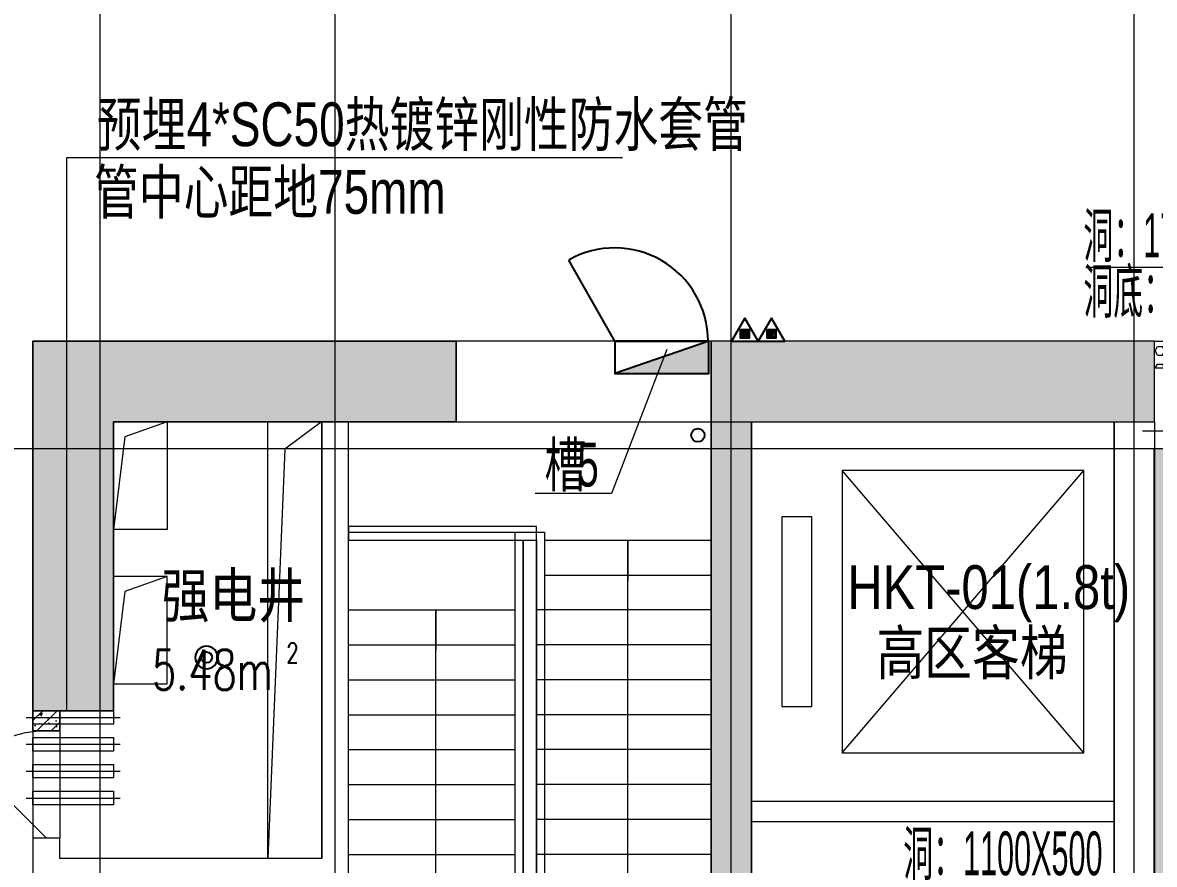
# Model space of a CAD drawing. Header units: millimetres. Extents: x 8533 to 398112, y -117646 to 105276.
# Drawn here: x 95296 to 103723, y 60448 to 66714 of the extents above; entities that cross this region are included whole.
import ezdxf

# ---------------------------------------------------------------- set-up
doc = ezdxf.new("R2010")
doc.units = ezdxf.units.MM
doc.linetypes.add('IMPORT-A-D0TE-BF$0$DOTE', pattern=[0])
for name, color, linetype, lineweight in [('A-D0TE-BF$0$A-Axis-GRID', 1, 'IMPORT-A-D0TE-BF$0$DOTE', 13), ('A-PMDT-10F$0$A-Wall-arch', 7, 'Continuous', 13), ('A-stair-10F$0$A-floor-STAI', 2, 'Continuous', 13), ('A-stair-10F$0$DIM_SYMB', 3, 'Continuous', 13), ('A-wall-10_12F$0$A-wall-ARCH', 7, 'Continuous', 13), ('A-wall-10_12F$0$A-wall-COL', 30, 'Continuous', 13), ('A-wall-10_12F$0$DIM_SYMB', 3, 'Continuous', 13), ('A-wall-10_12F$0$DOOR_FIRE', 4, 'Continuous', 13), ('A-wall-10_12F$0$EVTR', 2, 'Continuous', 13), ('A-wall-10_12F$0$PUB_HATCH', 8, 'Continuous', 13), ('A-wall-10_12F$0$PUB_TEXT', 7, 'Continuous', 13), ('A-wall-10_12F$0$SPACE', 7, 'Continuous', 13), ('A-wall-10_12F$0$Z-预制内隔墙条板-ZGJZKXYJY_CABR_-KJFZZX-ZZR', 251, 'Continuous', 13), ('A-wall-10_12F$0$预制外墙构造柱', 251, 'Continuous', 13), ('E-LD-10_18F$0$E-留洞提资', 1, 'Continuous', 13), ('E-MG-10_12F$0$E-POWER-EQUIP1', 3, 'Continuous', 13), ('E-MG-10_12F$0$E-留洞提资尺寸标注1', 7, 'Continuous', 13), ('H-TJ-10F$0$H-COM', 250, 'Continuous', 18), ('H-TJ-10F$0$H-TZ-JZLDBZ', 4, 'Continuous', 13), ('H-TJ-10F$0$H-基础', 8, 'Continuous', 13), ('P-XHS-10F$0$PTA-XH消火栓立管2区', 10, 'Continuous', 25), ('P-XHS-10F$0$PTA-XH消火栓箱', 10, 'Continuous', 25), ('P-XHS-10F$0$PTP-XH灭火器', 10, 'Continuous', 25), ('P-XHS-10F$0$PTP-YS雨水阀门', 10, 'Continuous', 25), ('P-XHS-10F$0$消火栓留槽提资', 4, 'Continuous', 13), ('wall-10_12F$0$S-wall', 31, 'Continuous', 13), ('塔楼建筑图10F_dwg', 8, 'Continuous', 13)]:
    doc.layers.add(name, color=color, linetype=linetype, lineweight=lineweight)
doc.styles.add('Arial', font='arial.ttf', dxfattribs={"width": 0.7, "height": 326.200771})
doc.styles.add('Arial_10', font='arial.ttf', dxfattribs={"width": 0.75, "height": 326.200771})
doc.styles.add('Arial_2', font='arial.ttf', dxfattribs={"width": 0.5, "height": 326.200771})
doc.styles.add('Arial_5', font='arial.ttf', dxfattribs={"width": 0.8, "height": 326.200771})
doc.styles.add('Arial_9', font='arial.ttf', dxfattribs={"width": 0.63, "height": 326.200771})
doc.styles.add('Simplex', font='simplex_.ttf', dxfattribs={"width": 0.705882, "height": 297.5})
doc.styles.add('Simplex_5', font='simplex_.ttf', dxfattribs={"width": 0.705882, "height": 148.75})

# ---------------------------------------------------------------- blocks, each defined once
blk = doc.blocks.new('塔楼建筑图10F_dwg_A-D0TE-BF-1959636-10F_ARC_46_000_')
at = {"layer": 'A-D0TE-BF$0$A-Axis-GRID', "linetype": 'Continuous'}
for p, q in [((10500, 800), (10500, 12239.4)), ((13450, 800), (13450, 12239.4)), ((16450, 800), (16450, 12239.4)), ((8750, 800), (8750, 7769.6)), ((8750, -1950), (8750, 800)), ((10500, 200), (10500, 800)), ((13450, -5900), (13450, 800)), ((16450, 200), (16450, 800)), ((10500, -5600), (10500, 200)), ((16450, -5600), (16450, 200)), ((8250, 0), (980, 0)), ((8850, 0), (8250, 0)), ((13300, 0), (8850, 0)), ((13600, 0), (13300, 0)), ((16599.5, 0), (13600, 0)), ((19599.5, 0), (16599.5, 0)), ((8750, -4350), (8750, -1950))]:
    blk.add_line(p, q, dxfattribs=at)
blk = doc.blocks.new('塔楼建筑图10F_dwg_H-TJ-10F-1959667-10F_ARC_46_000_')
at = {"layer": 'H-TJ-10F$0$H-基础'}
h = blk.add_hatch(dxfattribs=at)
h.set_pattern_fill('FP_45', color=256, style=0, pattern_type=2)
h.set_pattern_definition([(335.404, (0, 0), (33.026, -179.8738), [19.05, -209.55]), (280.404, (0, 0), (174.8319, 84.7265), [15.24, -167.641]), (25.856, (2.75, -14.99), (207.859, -95.1451), [16.19, -178.09]), (331.589, (48.98, 13.5), (31.4767, -272.508), [28.575, -314.325]), (22.04, (51.6, -9.21), (301.5994, -163.1514), [24.285, -267.136]), (276.588, (48.98, 13.5), (301.597, -163.1544), [22.86, -251.46]), (306.404, (43.48, -14.37), (-58.3194, -173.3325), [19.05, -209.55]), (251.404, (43.48, -14.37), (193.9873, -10.6576), [15.24, -167.64]), (356.856, (38.62, -28.81), (135.6703, -183.9879), [16.19, -178.09]), (322.904, (0, 0), (82.33792, 19.48243), [0, -165.608, 0, -170.18, -168.275]), (322.904, (0, 0), (82.33792, 19.48243), [-335.788, 0, -168.275]), (292.904, (0, 0), (114.33075, -37.80872), [0, -97.028, 0, -161.798, -64.135]), (292.904, (0, 0), (114.33075, -37.80872), [-258.826, 0, -64.135]), (252.904, (-15.046, 54.61), (30.4929, -132.24139), [0, -63.5, 0, -198.12, -262.89]), (252.904, (-15.046, 54.61), (30.4929, -132.24139), [-261.62, 0, -262.89]), (242.904, (-21.79, 79.1), (63.85985, -136.0537), [0, -82.55, 0, -131.572, -186.69]), (242.904, (-21.79, 79.1), (63.85985, -136.0537), [-214.122, 0, -186.69])])
h.paths.add_polyline_path([(16599.5, -3798.6), (19599.5, -3798.6), (19599.5, 1.4), (16599.5, 1.4)], flags=0)
at = {"layer": 'H-TJ-10F$0$H-COM', "color": 55, "flags": 128}
blk.add_lwpolyline([(19599.5, -533.7), (19599.5, -3798.6), (16599.5, -3798.6), (16599.5, 1.4), (19599.5, 1.4)], close=True, dxfattribs=at)
at = {"layer": 'H-TJ-10F$0$H-TZ-JZLDBZ', "flags": 128}
blk.add_lwpolyline([(17553.9, 800), (17553.9, 1349.6), (16090.3, 1349.6)], dxfattribs=at)
at = {"layer": 'H-TJ-10F$0$H-TZ-JZLDBZ', "attachment_point": 1, "line_spacing_factor": 0.941778, "style": 'Arial_2'}
for s, insert, char_height, width in [('洞：1700X500', (16072, 1751.4), 326.2, 1838.574), ('洞底：H+3.150m', (16072, 1336.4), 326.201, 2145.003), ('洞：1100X500', (14730.2, -2848.6), 326.2, 1838.574)]:
    blk.add_mtext(s, dxfattribs=dict(at, insert=insert, char_height=char_height, width=width))
blk = doc.blocks.new('塔楼建筑图10F_dwg_H-TJ-10F-V111-10F_ARC_46_000_')
at = {"layer": 'H-TJ-10F$0$H-COM', "color": 55, "flags": 128}
blk.add_lwpolyline([(19599.5, -533.7), (19599.5, -3798.6), (16599.5, -3798.6), (16599.5, 1.4), (19599.5, 1.4)], close=True, dxfattribs=at)
at = {"layer": 'H-TJ-10F$0$H-TZ-JZLDBZ', "flags": 128}
blk.add_lwpolyline([(17553.9, 800), (17553.9, 1349.6), (16090.3, 1349.6)], dxfattribs=at)
at = {"layer": 'H-TJ-10F$0$H-TZ-JZLDBZ', "attachment_point": 1, "line_spacing_factor": 0.941778, "style": 'Arial_2'}
for s, insert, char_height, width in [('洞：1700X500', (16072, 1751.4), 326.2, 1838.574), ('洞底：H+3.150m', (16072, 1336.4), 326.201, 2145.003), ('洞：1100X500', (14730.2, -2848.6), 326.2, 1838.574)]:
    blk.add_mtext(s, dxfattribs=dict(at, insert=insert, char_height=char_height, width=width))
blk = doc.blocks.new('塔楼建筑图10F_dwg_wall-10_12F-1959668-10F_ARC_46_000_')
at = {"layer": 'wall-10_12F$0$S-wall'}
for p, q in [((8250, -1950), (8250, 200)), ((8449.9, -1950), (8250, -1950))]:
    blk.add_line(p, q, dxfattribs=at)
at = {"layer": 'wall-10_12F$0$S-wall', "flags": 128}
for points in [[(8250, 200), (8250, 800), (11400, 800), (11400, 200), (8850, 200), (8850, -1950), (8449.9, -1950)], [(16599.9, 800), (13300, 800), (13300, 200), (16600, 200), (16600, 600)]]:
    blk.add_lwpolyline(points, dxfattribs=at)
blk.add_lwpolyline([(13600, -5600), (16600, -5600), (16600, -5900), (12800, -5900), (12800, -5600), (13300, -5600), (13300, 200), (13600, 200)], close=True, dxfattribs=at)
blk = doc.blocks.new('塔楼建筑图10F_dwg_E-LD-10_18F-1959672-10F_ARC_46_000_')
at = {"layer": 'E-LD-10_18F$0$E-留洞提资', "flags": 128}
for points in [[(8850, 200), (9250.1, 200), (9250.1, -600), (8850, -600)], [(9998.4, 200), (10397.9, 200), (10397.9, -3050), (9998.4, -3050)]]:
    blk.add_lwpolyline(points, close=True, dxfattribs=at)
for points in [[(9250, 200), (8933.7, 87.7), (8850.1, -600)], [(10397.9, 200.9), (10125.8, -4.2), (9998.4, -3050)], [(9250, -950), (8850, -950), (8850, -1750), (9250, -1750), (9250, -950), (8933.7, -1062.3), (8850, -1750.5)]]:
    blk.add_lwpolyline(points, dxfattribs=at)
blk = doc.blocks.new('塔楼建筑图10F_dwg_A-stair-10F-1959675-10F_ARC_46_000_')
at = {"layer": 'A-stair-10F$0$A-floor-STAI'}
for p, q in [((10600, -620), (11840, -620)), ((11900, -2717), (11900, -680)), ((12060, -940), (13300, -940)), ((10600, -1200), (11840, -1200)), ((10600, -1460), (11840, -1460)), ((13300, -1460), (12000, -1460)), ((10600, -1720), (11840, -1720)), ((13300, -1720), (12000, -1720)), ((10600, -1980), (11840, -1980)), ((13300, -1980), (12000, -1980)), ((10600, -2240), (11840, -2240)), ((13300, -2240), (12000, -2240)), ((10600, -2500), (11840, -2500)), ((13300, -2500), (12000, -2500)), ((10600, -2760), (11840, -2760)), ((13300, -2760), (12000, -2760)), ((10600, -3020), (11840, -3020)), ((13300, -3020), (12000, -3020))]:
    blk.add_line(p, q, dxfattribs=at)
at = {"layer": 'A-stair-10F$0$A-floor-STAI', "flags": 128}
blk.add_lwpolyline([(12060, -4380), (11840, -4380), (11840, -620), (12060, -620)], close=True, dxfattribs=at)
for points in [[(11840, -4320), (10600, -4320), (10600, -3540), (10600, -680), (11840, -680)], [(12060, -680), (13300, -680), (13300, -1200), (13300, -4320), (12000, -4320), (11900, -4320), (11900, -680), (12000, -680), (12000, -4320)], [(13300, -1200), (12000, -1200), (12000, -4320), (11900, -4320), (11900, -2832.5)]]:
    blk.add_lwpolyline(points, dxfattribs=at)
at = {"layer": 'A-stair-10F$0$DIM_SYMB', "flags": 128}
for points in [[(12680, -4450), (12680, -680), (12680, -980)], [(11250, -4450), (11250, -1200), (11250, -1500)]]:
    blk.add_lwpolyline(points, dxfattribs=at)
blk = doc.blocks.new('塔楼建筑图10F_dwg_P-XHS-10F$0$JGFHFEHDS-1959686-10F_ARC_46_000_')
at = {"layer": 'P-XHS-10F$0$PTA-XH消火栓箱'}
blk.add_hatch(color=256, dxfattribs=at).paths.add_polyline_path([(1182476.1, 612783.1), (1183176.1, 612783.1), (1183176.1, 613023.1)], flags=0)
at = {"layer": 'P-XHS-10F$0$PTA-XH消火栓箱', "color": 135}
blk.add_line((1182476.1, 613023.1), (1182133.5, 613627.5), dxfattribs=at)
at = {"layer": 'P-XHS-10F$0$PTA-XH消火栓箱'}
for p, q in [((1183176.1, 613023.1), (1182476.1, 612783.1)), ((1183176.1, 612783.1), (1183176.1, 613023.1)), ((1182476.1, 612783.1), (1183176.1, 612783.1))]:
    blk.add_line(p, q, dxfattribs=at)
at = {"layer": 'P-XHS-10F$0$PTA-XH消火栓箱', "flags": 128}
blk.add_lwpolyline([(1183176.1, 613023.1), (1182826.1, 613023.1), (1182476.1, 613023.1), (1183176.1, 613023.1), (1182476.1, 613023.1), (1182476.1, 612783.1), (1183176.1, 612783.1), (1183176.1, 613023.1), (1182476.1, 612783.1)], dxfattribs=at)
at = {"layer": 'P-XHS-10F$0$PTA-XH消火栓箱', "color": 135}
blk.add_arc((1182476.1, 613023.1), 694.8, 359.99986, 119.55075, dxfattribs=at)
blk = doc.blocks.new('塔楼建筑图10F_dwg_P-XHS-10F$0$$TWTSYS$00000546-1959688-10F_ARC_46_000_')
at = {"layer": 'P-XHS-10F$0$PTP-XH灭火器'}
h = blk.add_hatch(dxfattribs=at)
h.set_pattern_fill('FP_61', color=256, style=0, pattern_type=2)
h.set_pattern_definition([(45, (-38543.802, -6670.83), (-17.67767, 17.67767), [])])
h.paths.add_polyline_path([(65, 44), (65, 174), (-65, 174), (-65, 44)], flags=0)
at = {"layer": 'P-XHS-10F$0$PTP-XH灭火器', "flags": 128}
for points in [[(0, 344), (-198, 0), (198, 0)], [(-65, 174), (65, 174), (65, 44), (-65, 44)]]:
    blk.add_lwpolyline(points, close=True, dxfattribs=at)
blk = doc.blocks.new('塔楼建筑图10F_dwg_P-XHS-10F$0$$VALVE$00000334-1959690-10F_ARC_46_000_')
at = {"layer": 'P-XHS-10F$0$PTP-YS雨水阀门'}
blk.add_circle((0, 0), 33.9, dxfattribs=at)
for start, end in [(360, 180), (180, 360)]:
    blk.add_arc((0, 0), 70, start, end, dxfattribs=at)
blk = doc.blocks.new('塔楼建筑图10F_dwg_P-XHS-10F-1959691-10F_ARC_46_000_')
at = {"layer": 'P-XHS-10F$0$PTA-XH消火栓立管2区'}
blk.add_circle((13200.9, 100.4), 50, dxfattribs=at)
at = {"layer": 'P-XHS-10F$0$消火栓留槽提资', "flags": 128}
blk.add_lwpolyline([(12970.3, 739.1), (12557.9, -332.1), (11988.5, -332.1)], dxfattribs=at)
blk.add_blockref('塔楼建筑图10F_dwg_P-XHS-10F$0$JGFHFEHDS-1959686-10F_ARC_46_000_', (-1169894.5, -612222.7))
at = {"xscale": 0.5, "yscale": 0.5, "zscale": 0.5}
for p in [(13550.1, 800.4), (13748.5, 800.4)]:
    blk.add_blockref('塔楼建筑图10F_dwg_P-XHS-10F$0$$TWTSYS$00000546-1959688-10F_ARC_46_000_', p, dxfattribs=at)
at = {"xscale": 1.2, "yscale": 1.2, "zscale": 1.2, "rotation": 90}
blk.add_blockref('塔楼建筑图10F_dwg_P-XHS-10F$0$$VALVE$00000334-1959690-10F_ARC_46_000_', (9542.8, -1553.3), dxfattribs=at)
at = {"layer": 'P-XHS-10F$0$消火栓留槽提资', "color": 7, "char_height": 326.201, "attachment_point": 1, "line_spacing_factor": 0.941778}
for s, insert, width, style in [('\\fArial|b0|i0|c134|p34|;\\W.7;槽', (12058.5, 44.7), 422.661, 'Arial'), ('\\fArial|b0|i0|c134|p34|;\\W.63;5', (12303.5, 44.7), 190.197, 'Arial_9')]:
    blk.add_mtext(s, dxfattribs=dict(at, insert=insert, width=width, style=style))
blk = doc.blocks.new('塔楼建筑图10F_dwg_E-MG-10_12F$0$预埋套管2-1959695-10F_ARC_46_000_')
at = {"layer": 'E-MG-10_12F$0$E-POWER-EQUIP1'}
for p, q in [((-300, 100), (-100.1, 100)), ((-300, 0), (-300, 100)), ((-350, 50), (-300, 50)), ((-300, 50), (-100.1, 50)), ((-100.1, 50), (350, 50)), ((-100, 0), (-300, 0))]:
    blk.add_line(p, q, dxfattribs=at)
at = {"layer": 'E-MG-10_12F$0$E-POWER-EQUIP1', "flags": 128}
blk.add_lwpolyline([(-100.1, 100), (300, 100), (300, 0), (-100, 0)], dxfattribs=at)
blk = doc.blocks.new('塔楼建筑图10F_dwg_E-MG-10_12F$0$预埋套管2-V116-10F_ARC_46_000_')
at = {"layer": 'E-MG-10_12F$0$E-POWER-EQUIP1'}
blk.add_line((-350, 50), (350, 50), dxfattribs=at)
at = {"layer": 'E-MG-10_12F$0$E-POWER-EQUIP1', "flags": 128}
blk.add_lwpolyline([(-300, 100), (300, 100), (300, 0), (-300, 0)], close=True, dxfattribs=at)
blk = doc.blocks.new('塔楼建筑图10F_dwg_E-MG-10_12F-1959696-10F_ARC_46_000_')
at = {"layer": 'E-MG-10_12F$0$E-留洞提资尺寸标注1', "flags": 128}
blk.add_lwpolyline([(12638.7, 2164.9), (8500, 2164.9), (8500, -1950)], dxfattribs=at)
for name, p in [('塔楼建筑图10F_dwg_E-MG-10_12F$0$预埋套管2-1959695-10F_ARC_46_000_', (8550, -2050)), ('塔楼建筑图10F_dwg_E-MG-10_12F$0$预埋套管2-V116-10F_ARC_46_000_', (8550, -2250)), ('塔楼建筑图10F_dwg_E-MG-10_12F$0$预埋套管2-V116-10F_ARC_46_000_', (8550, -2450)), ('塔楼建筑图10F_dwg_E-MG-10_12F$0$预埋套管2-V116-10F_ARC_46_000_', (8550, -2650))]:
    blk.add_blockref(name, p)
at = {"layer": 'E-MG-10_12F$0$E-留洞提资尺寸标注1', "attachment_point": 1, "line_spacing_factor": 0.941778, "style": 'Arial_10'}
for s, insert, char_height, width in [('预埋4*SC50热镀锌刚性防水套管', (8725.6, 2578.3), 326.201, 6361.043), ('管中心距地75mm', (8704.5, 2074.8), 326.2, 3180.522)]:
    blk.add_mtext(s, dxfattribs=dict(at, insert=insert, char_height=char_height, width=width))
blk = doc.blocks.new('塔楼建筑图10F_dwg_A-wall-10_12F$0$内隔10-12-1959851-10F_ARC_46_000_')
at = {"layer": 'A-wall-10_12F$0$Z-预制内隔墙条板-ZGJZKXYJY_CABR_-KJFZZX-ZZR'}
h = blk.add_hatch(dxfattribs=at)
h.set_pattern_fill('FP_82', color=256, style=0, pattern_type=2)
h.set_pattern_definition([(0, (69659.416, 0), (0, 64.952), [37.5, -75]), (120, (69659.416, 0), (-56.250082, -32.476), [37.5, -75]), (60, (69696.916, 0), (-56.250082, 32.476), [37.5, -75])])
h.paths.add_polyline_path([(1261467.5, 611415.5), (1261467.5, 611615.5), (1259467.5, 611615.5), (1259467.5, 611415.5), (1261367.5, 611415.5)], flags=0)
at = {"layer": 'A-wall-10_12F$0$预制外墙构造柱'}
h = blk.add_hatch(dxfattribs=at)
h.set_pattern_fill('FP_84', color=256, style=0, pattern_type=2)
h.set_pattern_definition([(45, (-394625.94, 313875.88), (-53.0330086, 53.0330086), []), (50, (-394625.94, 313875.88), (215.178491, -18.825367), [22.5, -247.5]), (355, (-394625.94, 313875.88), (-41.625044, 225.657557), [18, -198]), (100.451, (-394608, 313874.3), (173.55417, 206.831028), [19.122, -210.343]), (46.184, (-394625.94, 313935.88), (320.172114, -49.65647), [33.75, -371.25]), (96.636, (-394599.26, 313931.74), (280.397286, 292.236955), [28.683, -315.514]), (351.184, (-394625.94, 313935.88), (280.39922, 292.23509), [27, -297]), (21, (-394595.94, 313920.88), (179.07263, -120.78564), [22.5, -247.5]), (326, (-394595.94, 313920.88), (72.99487, 217.544768), [18, -198]), (71.451, (-394581.02, 313910.81), (252.06757, 96.757762), [19.122, -210.343]), (37.5, (-394625.94, 313875.88), (3.6479566, 99.868156), [0, -195.6, 0, -201, -198.75]), (37.5, (-394625.94, 313875.88), (3.6479566, 99.868156), [-396.6, 0, -198.75]), (7.5, (-394625.94, 313875.88), (78.920861, 118.3235136), [0, -114.6, 0, -191.1, -75.75]), (7.5, (-394625.94, 313875.88), (78.920861, 118.3235136), [-305.7, 0, -75.75]), (327.5, (-394692.84, 313875.88), (160.146731, -6.7664615), [0, -75, 0, -234, -310.5]), (327.5, (-394692.84, 313875.88), (160.146731, -6.7664615), [-309, 0, -310.5]), (317.5, (-394722.84, 313875.88), (174.955851, 30.031495), [0, -97.5, 0, -155.4, -220.5]), (317.5, (-394722.84, 313875.88), (174.955851, 30.031495), [-252.9, 0, -220.5])])
h.paths.add_polyline_path([(1251317.5, 608715.5), (1251317.4, 608865.5), (1251117.5, 608865.5), (1251117.5, 608715.5)], flags=0)
at = {"layer": 'A-wall-10_12F$0$Z-预制内隔墙条板-ZGJZKXYJY_CABR_-KJFZZX-ZZR', "flags": 128}
blk.add_lwpolyline([(1259467.4, 611615.5), (1261367.5, 611615.5), (1261367.5, 611415.5), (1259467.4, 611415.5)], close=True, dxfattribs=at)
at = {"layer": 'A-wall-10_12F$0$预制外墙构造柱', "flags": 128}
blk.add_lwpolyline([(1251117.4, 608865.5), (1251317.4, 608865.5), (1251317.4, 608715.5), (1251117.5, 608715.5), (1251117.5, 608865.5)], dxfattribs=at)
blk = doc.blocks.new('塔楼建筑图10F_dwg_A-wall-10_12F$0$$DorLib2D$00000114-1959858-10F_ARC_46_000_')
at = {"layer": 'A-wall-10_12F$0$DOOR_FIRE'}
blk.add_line((15651.7, 32937.5), (15086, 33503.2), dxfattribs=at)
blk.add_arc((15651.7, 32937.5), 800, 90, 135, dxfattribs=at)
blk = doc.blocks.new('塔楼建筑图10F_dwg-1947859-10F_ARC_46_000_')
at = {"layer": 'A-wall-10_12F$0$PUB_HATCH'}
for points in [[(15751.6, 33887.5), (16151.7, 33887.5), (16151.7, 36037.5), (15551.7, 36637.5), (15551.7, 33887.5)], [(16151.7, 36037.5), (18701.7, 36037.5), (18701.7, 36637.5), (15551.7, 36637.5), (15951.7, 36237.5)], [(20601.7, 36037.5), (20751.7, 36237.5), (20751.7, 36637.5), (20601.7, 36637.5), (20601.7, 36237.5)], [(23901.7, 36037.5), (23901.6, 36637.5), (20751.7, 36637.5), (20751.7, 36237.5), (20901.7, 36037.5)], [(20751.7, 30137.5), (20901.7, 30237.5), (20901.7, 36037.5), (20751.7, 36237.5), (20601.7, 36037.5), (20601.7, 30237.5), (20709.7, 30165.5)]]:
    blk.add_hatch(color=256, dxfattribs=at).paths.add_polyline_path(points, flags=0)
at = {"layer": 'A-PMDT-10F$0$A-Wall-arch', "flags": 128}
blk.add_lwpolyline([(19301.7, 35157.5), (19301.7, 35257.5), (19201.7, 35257.5), (17901.7, 35257.5), (17901.7, 35157.5), (19201.7, 35157.5), (19201.7, 31517.5), (19301.7, 31517.5)], close=True, dxfattribs=at)
at = {"layer": 'A-wall-10_12F$0$A-wall-ARCH'}
for p, q in [((18701.7, 36637.5), (18701.7, 36037.5)), ((20601.7, 36637.5), (18701.7, 36637.5)), ((20601.7, 36037.5), (20601.7, 36637.5)), ((17901.7, 36037.5), (17701.7, 36037.5)), ((18701.7, 36037.5), (20601.7, 36037.5)), ((23901.7, 36037.5), (23901.7, 35838.9)), ((23901.7, 35838.9), (23901.7, 32038.9)), ((15751.6, 33887.5), (15551.7, 33887.5)), ((15751.7, 33737.5), (15751.7, 33887.5))]:
    blk.add_line(p, q, dxfattribs=at)
at = {"layer": 'A-wall-10_12F$0$A-wall-ARCH', "flags": 128}
for points in [[(17701.7, 36037.5), (17701.7, 32787.5), (15751.7, 32787.5), (15751.7, 32937.5), (15551.7, 32937.5), (15551.7, 32687.5), (15551.7, 32537.5), (15751.7, 32537.5), (15751.7, 32587.5)], [(17901.7, 30237.5), (17901.7, 30637.5), (17901.7, 32687.5), (17901.7, 36037.5)], [(23601.7, 30237.5), (23601.7, 31087.5), (23601.7, 31937.5), (23601.7, 36037.5)], [(15551.7, 33887.5), (15551.7, 33737.5), (15751.7, 33737.5)]]:
    blk.add_lwpolyline(points, dxfattribs=at)
at = {"layer": 'A-wall-10_12F$0$A-wall-COL'}
for p, q in [((15551.7, 36637.5), (15551.7, 33887.5)), ((23901.7, 36437.5), (23901.7, 36637.5)), ((16151.7, 36037.5), (18701.7, 36037.5)), ((15551.7, 33887.5), (15751.6, 33887.5))]:
    blk.add_line(p, q, dxfattribs=at)
at = {"layer": 'A-wall-10_12F$0$A-wall-COL', "flags": 128}
for points in [[(18701.7, 36037.5), (18701.7, 36637.5), (15551.7, 36637.5)], [(23901.6, 36637.5), (20751.7, 36637.5), (20601.7, 36637.5), (20601.7, 36037.5), (20601.7, 30237.5), (20101.7, 30237.5), (20101.7, 29937.5), (20751.7, 29937.5), (23751.7, 29937.5), (23901.7, 29937.5)], [(23901.7, 29937.5), (23901.7, 30237.5), (23751.7, 30237.5), (20901.7, 30237.5), (20901.7, 36037.5), (23901.7, 36037.5), (23901.7, 36437.5)], [(15751.6, 33887.5), (16151.7, 33887.5), (16151.7, 36037.5)]]:
    blk.add_lwpolyline(points, dxfattribs=at)
at = {"layer": 'A-wall-10_12F$0$DIM_SYMB', "flags": 128}
blk.add_lwpolyline([(23813.7, 35971.8), (24541.3, 35971.8), (24241.3, 35971.8)], dxfattribs=at)
at = {"layer": 'A-wall-10_12F$0$DOOR_FIRE'}
for p, q in [((15551.7, 33737.5), (15551.7, 32937.5)), ((15751.7, 33737.5), (15751.7, 32937.5))]:
    blk.add_line(p, q, dxfattribs=at)
at = {"layer": 'A-wall-10_12F$0$EVTR'}
for p, q in [((20901.7, 36037.5), (23601.7, 36037.5)), ((20901.7, 30237.5), (20901.7, 36037.5)), ((23601.7, 36037.5), (23601.7, 30237.5)), ((23376.7, 33575), (21576.7, 35675))]:
    blk.add_line(p, q, dxfattribs=at)
at = {"layer": 'A-wall-10_12F$0$EVTR', "color": 4}
blk.add_line((20901.7, 33212.5), (20901.7, 33062.5), dxfattribs=at)
at = {"layer": 'A-wall-10_12F$0$EVTR', "flags": 128}
blk.add_lwpolyline([(21576.7, 33575), (23376.7, 33575), (23376.7, 35675), (21576.7, 35675), (21576.7, 33575), (23376.7, 35675)], dxfattribs=at)
blk.add_lwpolyline([(21126.7, 33918.7), (21351.7, 33918.7), (21351.7, 35331.2), (21126.7, 35331.2)], close=True, dxfattribs=at)
at = {"layer": 'A-wall-10_12F$0$EVTR', "color": 4, "flags": 128}
blk.add_lwpolyline([(20901.7, 33062.5), (23601.7, 33062.5), (23601.7, 33212.5), (20901.7, 33212.5)], dxfattribs=at)
for name, p in [('塔楼建筑图10F_dwg_A-D0TE-BF-1959636-10F_ARC_46_000_', (7301.7, 35837.5)), ('塔楼建筑图10F_dwg_P-XHS-10F-1959691-10F_ARC_46_000_', (7301.7, 35837.5)), ('塔楼建筑图10F_dwg_E-MG-10_12F-1959696-10F_ARC_46_000_', (7301.7, 35837.5)), ('塔楼建筑图10F_dwg_H-TJ-10F-1959667-10F_ARC_46_000_', (7301.7, 35837.5)), ('塔楼建筑图10F_dwg_H-TJ-10F-V111-10F_ARC_46_000_', (7301.7, 35837.5)), ('塔楼建筑图10F_dwg_A-wall-10_12F$0$内隔10-12-1959851-10F_ARC_46_000_', (-1235565.8, -574978.1)), ('塔楼建筑图10F_dwg_wall-10_12F-1959668-10F_ARC_46_000_', (7301.7, 35837.5)), ('塔楼建筑图10F_dwg_E-LD-10_18F-1959672-10F_ARC_46_000_', (7301.7, 35837.5)), ('塔楼建筑图10F_dwg_A-stair-10F-1959675-10F_ARC_46_000_', (7301.7, 35837.5)), ('塔楼建筑图10F_dwg_A-wall-10_12F$0$$DorLib2D$00000114-1959858-10F_ARC_46_000_', (0, 0))]:
    blk.add_blockref(name, p)
at = {"layer": 'A-wall-10_12F$0$PUB_TEXT', "attachment_point": 1, "line_spacing_factor": 0.941778, "style": 'Arial_5'}
for s, insert, char_height, width in [('HKT-01(1.8t)', (21615, 34970.6), 326.201, 2916.359), ('强电井', (16510, 34909.6), 326.2, 1458.179), ('高区客梯', (21831.9, 34482.8), 326.2, 1944.239)]:
    blk.add_mtext(s, dxfattribs=dict(at, insert=insert, char_height=char_height, width=width))
at = {"layer": 'A-wall-10_12F$0$SPACE', "attachment_point": 1, "line_spacing_factor": 1.125731}
for s, insert, char_height, width, style in [('\\fSimplex|b0|i0|c134|p2|;\\W.70588;2', (17438.9, 34391.8), 148.75, 114.743, 'Simplex_5'), ('5.48m', (16438.9, 34341), 297.5, 1147.37, 'Simplex')]:
    blk.add_mtext(s, dxfattribs=dict(at, insert=insert, char_height=char_height, width=width, style=style))

msp = doc.modelspace()

# ---------------------------------------------------------------- block references
at = {"layer": '塔楼建筑图10F_dwg', "color": 7}
msp.add_blockref('塔楼建筑图10F_dwg-1947859-10F_ARC_46_000_', (79821.3, 27704.5), dxfattribs=at)

doc.saveas('drawing.dxf')
